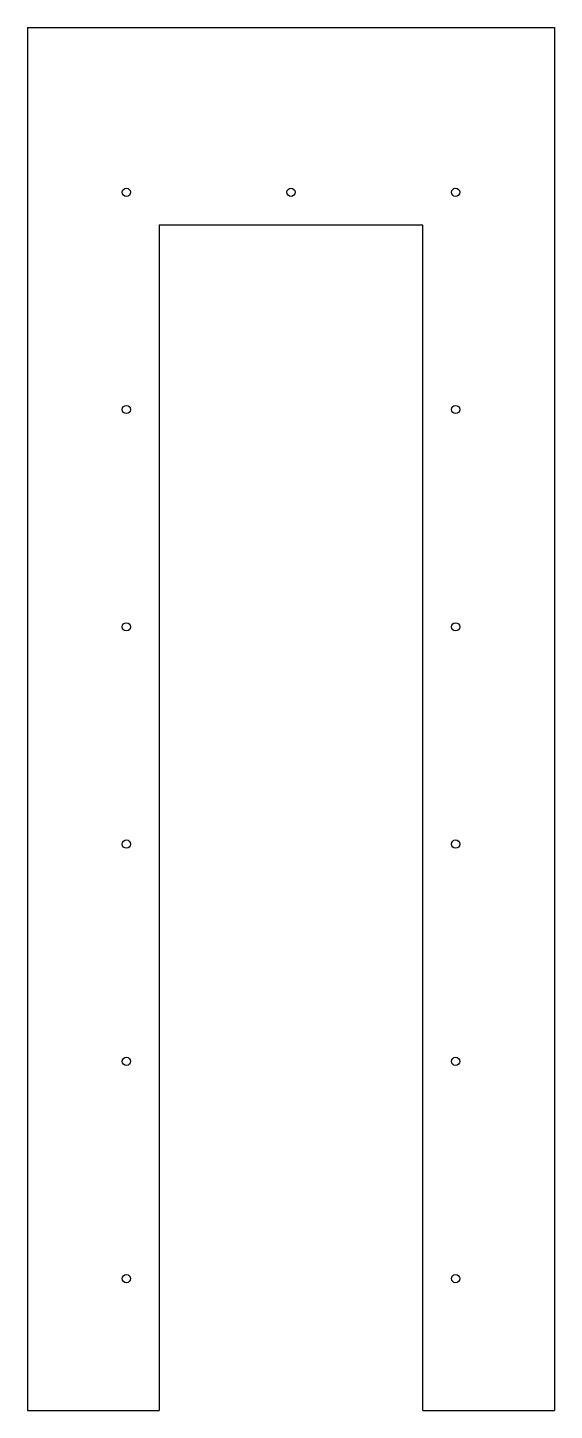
# Model space of a CAD drawing. Header units: millimetres. Extents: x 0 to 102, y -343 to -76.
import ezdxf

# ---------------------------------------------------------------- set-up
doc = ezdxf.new("R2010")
doc.units = ezdxf.units.MM
doc.layers.add('Cut006', color=7, linetype='CONTINUOUS')

msp = doc.modelspace()

# ---------------------------------------------------------------- linework, layer by layer
at = {"layer": 'Cut006'}
for p, q in [((0, -76.2), (0, -76.2, 0.79375)), ((0, -76.2), (0, -342.9)), ((0, -76.2, 0.79375), (0, -342.9, 0.79375)), ((0, -76.2), (0, -76.2, 0.79375)), ((0, -76.2), (101.6, -76.2)), ((0, -76.2, 0.79375), (101.6, -76.2, 0.79375)), ((0, -76.2), (101.6, -76.2)), ((0, -76.2), (0, -342.9)), ((0, -76.2, 0.79375), (101.6, -76.2, 0.79375)), ((0, -76.2, 0.79375), (0, -342.9, 0.79375)), ((101.6, -76.2), (101.6, -76.2, 0.79375)), ((101.6, -76.2), (101.6, -342.9)), ((101.6, -76.2, 0.79375), (101.6, -342.9, 0.79375)), ((101.6, -76.2), (101.6, -76.2, 0.79375)), ((101.6, -76.2), (101.6, -342.9)), ((101.6, -76.2, 0.79375), (101.6, -342.9, 0.79375)), ((19.84375, -107.95), (19.84375, -107.95, 0.79375)), ((19.84375, -107.95), (19.84375, -107.95, 0.79375)), ((51.59375, -107.95), (51.59375, -107.95, 0.79375)), ((51.59375, -107.95), (51.59375, -107.95, 0.79375)), ((83.34375, -107.95), (83.34375, -107.95, 0.79375)), ((83.34375, -107.95), (83.34375, -107.95, 0.79375)), ((25.4, -114.299975), (25.4, -342.899975)), ((76.2, -114.299975), (25.4, -114.299975)), ((25.4, -114.299975, 0.79375), (25.4, -342.899975, 0.79375)), ((76.2, -114.299975, 0.79375), (25.4, -114.299975, 0.79375)), ((25.4, -114.299975), (25.4, -114.299975, 0.79375)), ((25.4, -114.299975), (25.4, -342.899975)), ((25.4, -114.299975, 0.79375), (25.4, -342.899975, 0.79375)), ((25.4, -114.299975), (25.4, -114.299975, 0.79375)), ((76.2, -114.299975), (25.4, -114.299975)), ((76.2, -114.299975, 0.79375), (25.4, -114.299975, 0.79375)), ((76.2, -342.899975), (76.2, -114.299975)), ((76.2, -342.899975, 0.79375), (76.2, -114.299975, 0.79375)), ((76.2, -114.299975), (76.2, -114.299975, 0.79375)), ((76.2, -342.899975), (76.2, -114.299975)), ((76.2, -342.899975, 0.79375), (76.2, -114.299975, 0.79375)), ((76.2, -114.299975), (76.2, -114.299975, 0.79375)), ((19.84375, -149.86), (19.84375, -149.86, 0.79375)), ((19.84375, -149.86), (19.84375, -149.86, 0.79375)), ((83.34375, -149.86), (83.34375, -149.86, 0.79375)), ((83.34375, -149.86), (83.34375, -149.86, 0.79375)), ((19.84375, -191.77), (19.84375, -191.77, 0.79375)), ((19.84375, -191.77), (19.84375, -191.77, 0.79375)), ((83.34375, -191.77), (83.34375, -191.77, 0.79375)), ((83.34375, -191.77), (83.34375, -191.77, 0.79375)), ((19.84375, -233.68), (19.84375, -233.68, 0.79375)), ((19.84375, -233.68), (19.84375, -233.68, 0.79375)), ((83.34375, -233.68), (83.34375, -233.68, 0.79375)), ((83.34375, -233.68), (83.34375, -233.68, 0.79375)), ((19.84375, -275.59), (19.84375, -275.59, 0.79375)), ((19.84375, -275.59), (19.84375, -275.59, 0.79375)), ((83.34375, -275.59), (83.34375, -275.59, 0.79375)), ((83.34375, -275.59), (83.34375, -275.59, 0.79375)), ((19.84375, -317.5), (19.84375, -317.5, 0.79375)), ((19.84375, -317.5), (19.84375, -317.5, 0.79375)), ((83.34375, -317.5), (83.34375, -317.5, 0.79375)), ((83.34375, -317.5), (83.34375, -317.5, 0.79375)), ((0, -342.9), (0, -342.9, 0.79375)), ((0, -342.9), (25.4, -342.9)), ((0, -342.9, 0.79375), (25.4, -342.9, 0.79375)), ((0, -342.9), (0, -342.9, 0.79375)), ((0, -342.9), (25.4, -342.9)), ((0, -342.9, 0.79375), (25.4, -342.9, 0.79375)), ((25.4, -342.899975), (25.4, -342.899975, 0.79375)), ((25.4, -342.899975), (25.4, -342.899975, 0.79375)), ((76.2, -342.899975), (76.2, -342.899975, 0.79375)), ((76.2, -342.899975), (76.2, -342.899975, 0.79375)), ((76.2, -342.9), (101.6, -342.9)), ((76.2, -342.9, 0.79375), (101.6, -342.9, 0.79375)), ((76.2, -342.9), (101.6, -342.9)), ((76.2, -342.9, 0.79375), (101.6, -342.9, 0.79375)), ((101.6, -342.9), (101.6, -342.9, 0.79375)), ((101.6, -342.9), (101.6, -342.9, 0.79375))]:
    msp.add_line(p, q, dxfattribs=at)
for centre in [(19.05, -107.95), (19.05, -107.95, 0.79375), (19.05, -107.95), (19.05, -107.95, 0.79375), (50.8, -107.95), (50.8, -107.95, 0.79375), (50.8, -107.95), (50.8, -107.95, 0.79375), (82.55, -107.95), (82.55, -107.95, 0.79375), (82.55, -107.95), (82.55, -107.95, 0.79375), (19.05, -149.86), (19.05, -149.86, 0.79375), (19.05, -149.86), (19.05, -149.86, 0.79375), (82.55, -149.86), (82.55, -149.86, 0.79375), (82.55, -149.86), (82.55, -149.86, 0.79375), (19.05, -191.77), (19.05, -191.77, 0.79375), (19.05, -191.77), (19.05, -191.77, 0.79375), (82.55, -191.77), (82.55, -191.77, 0.79375), (82.55, -191.77), (82.55, -191.77, 0.79375), (19.05, -233.68), (19.05, -233.68, 0.79375), (19.05, -233.68), (19.05, -233.68, 0.79375), (82.55, -233.68), (82.55, -233.68, 0.79375), (82.55, -233.68), (82.55, -233.68, 0.79375), (19.05, -275.59), (19.05, -275.59, 0.79375), (19.05, -275.59), (19.05, -275.59, 0.79375), (82.55, -275.59), (82.55, -275.59, 0.79375), (82.55, -275.59), (82.55, -275.59, 0.79375), (19.05, -317.5), (19.05, -317.5, 0.79375), (19.05, -317.5), (19.05, -317.5, 0.79375), (82.55, -317.5), (82.55, -317.5, 0.79375), (82.55, -317.5), (82.55, -317.5, 0.79375)]:
    msp.add_circle(centre, 0.79375, dxfattribs=at)

doc.saveas('drawing.dxf')
